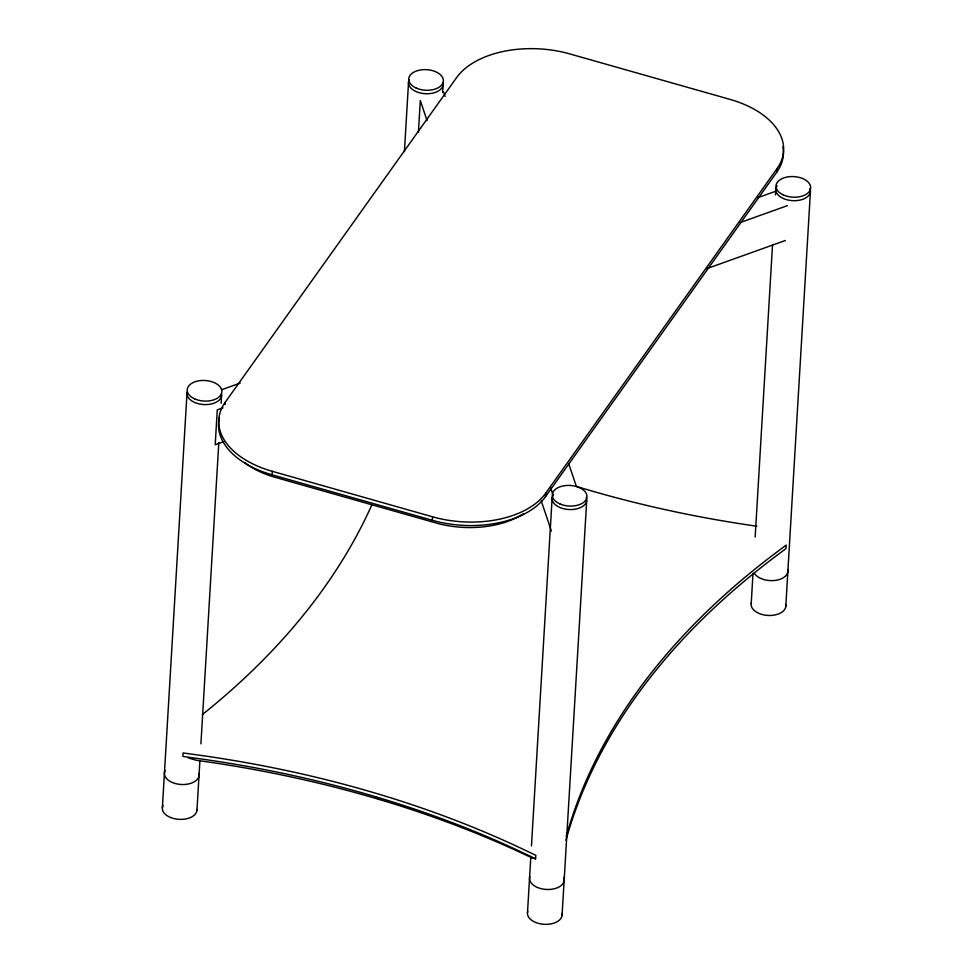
<?xml version="1.0" encoding="UTF-8"?>
<svg xmlns="http://www.w3.org/2000/svg" width="973" height="973" viewBox="0 0 973 973"><rect width="100%" height="100%" fill="white"/><g stroke="black" fill="none" stroke-linecap="round" stroke-linejoin="round"><path stroke-width="1.46" d="M162.382 807.602L187.023 392.812M196.947 810.521L199.915 760.533M200.912 743.883L218.803 442.654M221.139 403.296L221.589 395.731M225.128 404.537L225.262 402.214L456.629 77.56A86.767 51.484 3.4 0 1 569.801 53.916L730.03 99.392A86.767 51.484 3.4 0 1 777.099 168.511L776.892 172.002L545.525 496.656A86.767 51.484 3.4 0 1 432.353 520.3L272.124 474.824A86.767 51.484 3.4 0 1 219.363 417.952M272.124 474.824L272.331 471.333A86.767 51.484 3.4 0 1 225.262 402.214M404.415 151.593L408.551 81.975M418.414 132.364L420.312 100.535L427.05 120.567M442.666 92.459L443.116 84.882M432.353 520.3L432.559 516.809A86.767 51.484 3.4 0 0 545.731 493.165L777.099 168.511M545.525 496.656L545.731 493.165M527.5 912.565L530.832 856.52M531.465 845.926L552.141 497.775M535.6 858.794L535.819 855.303L520.725 848.14A766.578 454.902 3.4 0 0 202.761 755.68L183.082 752.932L182.875 756.41L202.554 759.159A766.578 454.902 3.4 0 1 520.519 851.618L535.6 858.794L531.586 857.736A776.126 460.57 3.4 0 0 379.251 799.465L379.215 799.453A776.028 460.509 3.4 0 0 196.497 760.302L188.324 757.967M562.066 915.484L586.707 500.694M751.205 603.71L753.005 573.389M755.157 537.06L772.513 244.916M775.481 194.965L775.846 188.908M785.77 606.617L810.412 191.827M221.686 389.699L240.246 383.058M757.566 197.75L776.113 191.109M222.975 407.821L217.271 409.864L215.203 444.722L223.766 441.657M740.295 222.525L787.412 205.644M706.824 268.633L785.345 240.501M272.331 471.333L432.559 516.809M379.251 799.465L375.906 796.851L379.215 799.453M443.676 92.167L445.123 96.461M568.658 463.549L576.369 486.439M550.584 487.655L552.992 494.807M541.292 501.046L551.411 531.088M565.933 840.234A1118.403 663.683 3.4 0 1 772.307 558.855L785.977 548.577L786.184 545.087L772.513 555.364A1118.403 663.683 3.4 0 0 566.14 836.756M371.747 505.06A1118.439 663.708 3.4 0 1 202.311 714.632M756.824 526.223A766.602 454.914 3.4 0 1 576.819 486.536M785.661 604.464A17.356 10.302 3.4 0 1 768.05 615.447A17.356 10.302 3.4 0 1 751.436 602.64M787.741 569.606A17.356 10.302 3.4 0 1 774.63 580.48A17.356 10.302 3.4 0 1 754.221 573.133M809.974 188.592A17.356 10.302 3.4 0 1 793.603 200.693A17.356 10.302 3.4 0 1 776.077 187.85M776.503 186.816A17.356 10.302 3.4 0 1 777.099 185.819M443.019 82.729A17.356 10.302 3.4 0 1 424.496 93.651A17.356 10.302 3.4 0 1 409.207 79.871M196.996 809.451A17.356 10.302 3.4 0 1 177.427 819.205A17.356 10.302 3.4 0 1 163.038 805.51M198.918 773.511A17.356 10.302 3.4 0 1 180.406 784.433A17.356 10.302 3.4 0 1 165.106 770.652M221.491 393.579A17.356 10.302 3.4 0 1 203.88 404.561A17.356 10.302 3.4 0 1 187.266 391.754M561.968 913.331A17.356 10.302 3.4 0 1 544.357 924.314A17.356 10.302 3.4 0 1 527.731 911.506M563.708 877.403A17.356 10.302 3.4 0 1 547.337 889.492A17.356 10.302 3.4 0 1 529.811 876.649M586.269 497.458A17.356 10.302 3.4 0 1 568.086 509.463A17.356 10.302 3.4 0 1 553.406 494.685M782.9 146.838A86.767 51.484 3.4 0 1 776.892 172.002M523.669 513.586A77.22 45.828 3.4 0 1 437.789 523.474L273.072 476.734A77.22 45.828 3.4 0 1 244.588 462.528M783.533 195.014A17.356 10.302 3.4 0 0 810.618 188.348A17.356 10.302 3.4 0 0 785.856 177.293A17.356 10.302 3.4 0 0 783.533 195.014M416.237 88.069A17.356 10.302 3.4 0 0 443.323 81.404A17.356 10.302 3.4 0 0 418.56 70.36A17.356 10.302 3.4 0 0 416.237 88.069M194.722 398.918A17.356 10.302 3.4 0 0 221.795 392.253A17.356 10.302 3.4 0 0 197.032 381.197A17.356 10.302 3.4 0 0 194.722 398.918M559.84 503.88A17.356 10.302 3.4 0 0 586.914 497.203A17.356 10.302 3.4 0 0 562.151 486.159A17.356 10.302 3.4 0 0 559.84 503.88"/></g></svg>
